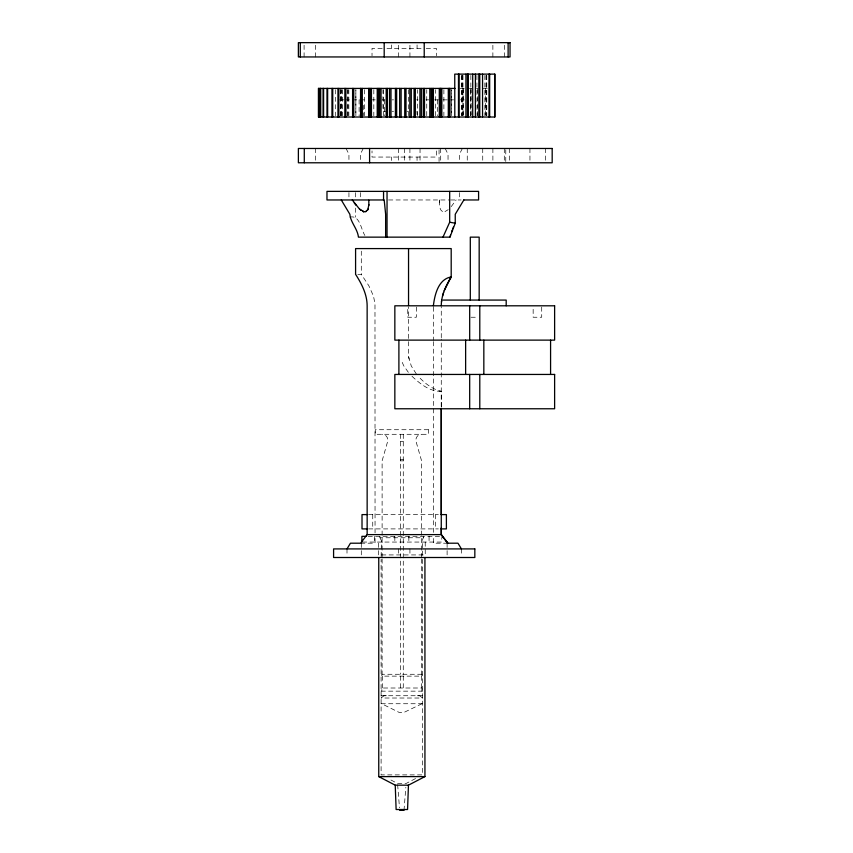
<?xml version="1.0" encoding="UTF-8"?>
<svg xmlns="http://www.w3.org/2000/svg" width="853" height="853" viewBox="0 0 853 853"><rect width="100%" height="100%" fill="white"/><g stroke="black" fill="none" stroke-linecap="round" stroke-linejoin="round"><path stroke-width="0.64" stroke-dasharray="4.26 3.2" d="M340.358 115.72L340.379 89.714M341.104 115.72L341.125 89.714M341.765 115.72L341.786 89.714M347.917 115.72L347.939 89.714M417.639 115.72L417.639 89.714M426.745 115.72L426.756 89.714M435.531 115.72L435.542 89.714M441.268 406.902L441.268 339.057M441.268 337.724L441.268 307.123M470.664 115.72L470.696 88.413M477.563 115.72L477.595 88.413M505.765 161.484L505.786 149.776M442.504 211.608C438.634 209.443 439.594 202.971 439.636 200.21M403.991 810.35L405.836 787.308M363.229 148.475L360.371 154.201L360.371 161.558M462.337 148.475L459.479 154.201L459.479 161.558M423.728 536.334L422.278 540.621L422.576 558.022M451.226 206.607L456.152 199.965M383.989 695.739L381.11 698.021L422.576 698.021L419.697 695.739M448.209 209.667L444.989 211.608M415.539 778.565L406.145 783.459L397.541 783.459L388.147 778.565M422 703.736L403.266 712.745L398.98 712.319L381.686 703.736M417.309 695.739L419.804 695.728M382.176 48.376L372.025 48.376L372.025 55.722M386.963 48.376L421.446 48.376M426.233 48.376L436.384 48.376L436.384 55.722M460.023 88.413L464.256 88.413M469.321 88.413L471.421 88.413M476.39 88.413L477.979 88.413M483.054 88.413L488.097 88.413M339.622 99.854L343.834 99.854M345.06 99.854L350.263 99.854M352.396 99.854L367.291 99.854M372.132 99.854L375.256 99.854M382.336 99.854L384.991 99.854M392.199 99.854L393.542 99.854M416.541 99.854L418.034 99.854M425.988 99.854L428.942 99.854M434.614 99.854L438.655 99.854M443.102 99.854L453.583 99.854M460.343 99.854L464.256 99.854M387.497 111.295L382.933 111.295L382.933 89.682M392.092 111.295L393.564 111.295M407.009 111.295L408.566 111.295M416.914 111.295L417.074 114.728M388.552 199.965L448.881 199.965M450.64 199.965L461.142 199.965M349.858 217.131C359.955 214.721 360.894 229.308 364.871 235.449M357.865 274.335L361.299 274.335L368.837 285.744L373.486 296.076L374.979 303.817L375.053 535.247M471.016 317.241L477.893 317.241M411.999 376.28C420.06 383.743 429.603 391.698 441.268 391.324L441.268 407.244M400.409 441.502L403.277 441.502M400.409 459.383L403.277 459.383M400.409 460.865L403.277 460.865M368.581 514.594L438.335 514.594M368.581 528.903L438.335 528.903M368.112 536.334L441.204 536.334M379.958 536.334L379.958 537.763L423.728 537.763M362.482 542.06L441.79 542.06L441.79 537.475M360.606 543.201L375.053 543.201L375.053 536.569M447.804 543.201L433.367 543.201L433.367 536.558M381.11 691.154L422.576 691.154M381.11 695.728L422.576 695.728M381.11 703.736L422.576 703.736M383.882 695.728L386.388 695.739M439.626 390.941L441.172 391.314C432.076 389.16 424.463 383.008 418.237 376.28M408.352 372.334L403.81 365.916L401.507 360.787M416.296 373.923L411.253 365.916L408.651 356.757L408.544 306.792M379.958 537.763L381.408 540.621L381.11 558.022M445.181 148.475L448.038 154.201L448.038 161.558M346.073 148.475L348.941 154.201L348.941 161.558M408.651 356.757L408.992 359.081M397.647 784.739L399.492 807.791M363.591 105.314L363.602 115.72M348.813 89.714L348.834 115.72M342.543 89.714L342.565 115.72M545.43 148.475L545.43 161.484M541.708 307.069L541.708 317.241L533.157 317.241L533.157 307.069M529.948 148.475L529.948 161.484M509.305 148.475L509.305 161.484M504.315 45.252L504.315 56.948M504.304 148.475L504.304 161.484M492.874 45.252L492.874 56.948M492.885 148.475L492.885 161.484M486.764 75.416L486.807 115.72M486.466 75.416L486.413 115.72M486.05 75.416L486.093 115.72M485.645 88.413L485.645 115.72M484.867 75.416L484.867 115.72M482.734 148.475L482.734 161.484M476.912 75.416L477.04 115.72M471.165 88.413L471.165 115.72M470.856 75.416L470.856 115.72M467.252 148.475L467.252 161.484M463.669 88.413L463.669 115.72M462.976 75.416L462.976 115.72M462.816 88.413L462.816 115.72M462.251 75.416L462.251 115.72M462.038 75.416L462.038 115.72M461.686 75.416L461.686 115.72M461.409 548.916L461.409 555.047M459.479 192.607L459.479 199.965M447.111 543.201L447.111 554.898M443.88 89.714L443.88 115.72M440.692 148.475L440.692 161.484M439.466 199.965L439.466 202.833M439.06 149.776L439.06 161.484M437.504 99.854L437.504 115.699M436.384 150.928L436.384 157.059L372.025 157.059L372.025 150.928M435.67 514.594L435.67 528.903M433.367 307.123L433.367 340.283M433.367 341.605L433.367 535.247M429.07 536.334L429.07 542.06M425.231 542.06L425.231 554.93L378.465 554.93L378.465 542.06M422.576 559.355L422.576 774.887L381.11 774.887L381.11 559.355M421.862 691.154L421.862 688.008L381.824 688.008L381.824 691.154M421.585 557.627L421.585 460.865L416.051 441.502A5.726 5.726 0 0 1 421.585 434.294M421.585 558.96L421.585 674.275M421.585 676.13L421.585 688.008M420.039 148.475L420.039 161.484M417.074 44.942L417.074 48.376M417.053 157.059L417.053 160.492M416.328 307.069L416.328 317.241L407.745 317.241L407.745 307.069M409.93 45.252L409.93 56.948M409.92 148.475L409.92 161.484M409.93 548.916L409.93 555.047M408.854 536.334L408.854 542.06M408.342 89.714L408.342 115.72M404.557 148.475L404.557 161.484M403.277 434.294L403.277 674.275M403.277 676.13L403.277 688.008M400.409 434.294L400.409 674.275M400.409 676.13L400.409 688.008M398.49 45.252L398.49 56.948M398.5 148.475L398.5 161.484M398.49 548.916L398.49 555.047M394.832 536.334L394.832 542.06M391.335 44.942L391.335 48.376M391.356 157.059L391.356 160.492M384.351 99.854L384.351 115.699M383.519 89.714L383.519 115.72M382.389 676.13L382.389 688.008M382.112 557.627L382.112 460.865L387.635 441.502A5.726 5.726 0 0 0 382.112 434.294M382.112 558.96L382.112 674.275M374.616 536.334L374.616 542.06M373.817 89.714L373.817 115.72M372.74 514.594L372.74 528.903M364.54 89.714L364.54 115.72M361.299 251.166L361.299 274.335M361.299 543.201L361.299 554.898M360.371 192.607L360.371 199.965M359.113 99.854L359.113 115.699M355.584 192.671L355.584 197.821M355.584 208.121L355.584 217.131M348.941 192.607L348.941 199.965M347.779 89.714L347.779 115.72M347 548.916L347 555.047M340.539 89.714L340.539 115.72M335.304 89.714L335.304 115.72M315.535 45.252L315.535 56.948M315.525 148.475L315.525 161.484M304.094 45.252L304.094 56.948M428.441 429.72L375.245 429.72L375.245 434.294L428.441 434.294L428.441 429.72M421.862 674.275L381.824 674.275L381.824 676.13L421.862 676.13L421.862 674.275M355.872 115.72L355.861 89.714L355.818 115.72M451.674 115.72L451.674 89.714L451.663 115.72"/><path stroke-width="1.28" d="M368.624 117.021L368.635 88.413M386.185 117.021L386.196 88.413M415.326 117.021L415.326 88.413M441.257 527.964L441.257 534.618L443.24 537.166M441.257 514.668L441.268 408.235M366.481 211.32L365.383 211.789L367.803 209.667L368.901 204.741M368.891 205.232L368.784 200.21M441.268 305.8C441.289 295.373 445.831 285.638 451.194 276.937L451.194 248.586L355.584 248.586L355.584 274.335C361.651 283.772 367.11 294.296 367.142 305.8L367.153 534.618L360.606 543.201L350.434 543.201L347 548.916M433.367 305.8C434.678 294.818 438.325 279.112 451.194 276.937M424.933 557.585L424.933 776.603L408.448 785.176L407.563 809.518L396.123 809.518L395.238 785.176L378.753 776.603L378.753 557.585M441.747 299.904L441.481 301.855M463.851 199.965L455.246 214.263L455.246 223.198L449.968 237.145L358.441 237.145C357.588 228.817 350.476 222.292 349.858 214.263L341.275 199.965M450.48 235.193L450 237.006M442.984 237.145L449.68 222.228L449.68 191.381M442.526 296.076L443.624 292.398M452.197 230.097L451.6 231.728M453.465 227.047L452.815 228.529M444.253 290.638L450.949 277.332L450.405 278.227M367.398 210.392L368.112 209.049M455.044 88.413L318.425 88.413L318.425 117.021L494.9 117.021L494.9 74.115L454.745 74.115L454.809 117.021M463.712 199.965L478.586 199.965L478.586 191.381L326.976 191.381L326.976 199.965L384.191 199.965L385.631 214.263L385.631 237.145M443.272 300.075L506.192 300.075L506.192 305.8M367.238 514.594L362.013 514.594L362.013 528.903L367.238 528.903M441.172 514.594L446.396 514.594L446.396 528.903L441.172 528.903M367.153 534.618L441.268 534.618L447.804 543.201L457.976 543.201L461.409 548.916M366.022 536.334L361.896 536.334L361.896 542.06M378.753 776.603L424.933 776.603M395.238 785.176L408.448 785.176M399.694 810.35L403.991 810.35M455.246 223.198L449.68 222.228M362.696 211.32L364.114 211.789L359.497 209.049L352.257 199.965M362.781 211.352L364.114 211.789M359.497 209.049L361.15 210.392M445.277 539.842L447.804 543.201L441.268 534.618L441.268 408.576M354.208 202.833L356 205.232M369.584 148.475L369.584 162.784M550.58 340.123L550.58 374.446M508.121 42.65L508.121 56.948M494.697 74.115L494.697 117.021M489.665 74.115L489.665 117.021M488.993 74.115L488.993 117.021M483.832 340.123L483.832 374.446M482.553 74.115L482.553 117.021M479.759 74.115L479.759 117.021M479.791 305.8L479.791 340.123M479.791 374.446L479.791 408.768M479.173 300.075L479.173 237.145L470.302 237.145L470.302 300.075M478.842 74.115L478.842 117.021M475.377 74.115L475.377 117.021M472.711 74.115L472.711 117.021M469.683 305.8L469.683 340.123M469.683 374.446L469.683 408.768M468.35 74.115L468.35 117.021M467.465 74.115L467.465 117.021M465.941 74.115L465.941 117.021M465.631 340.123L465.631 374.446M459.053 74.115L459.053 117.021M458.487 74.115L458.487 117.021M449.808 88.413L449.808 117.021M449.531 88.413L449.531 117.021M448.305 88.413L448.305 117.021M441.843 88.413L441.843 117.021M440.734 88.413L440.734 117.021M440.596 88.413L440.596 117.021M439.295 88.413L439.295 117.021M433.388 88.413L433.388 117.021M432.204 88.413L432.204 117.021M431.149 88.413L431.149 117.021M429.795 88.413L429.795 117.021M424.495 88.413L424.495 117.021M424.218 42.65L424.218 56.948M423.269 88.413L423.269 117.021M421.329 88.413L421.329 117.021M419.932 88.413L419.932 117.021M414.078 88.413L414.078 117.021M411.274 88.413L411.274 117.021M409.845 88.413L409.845 117.021M408.544 248.586L408.544 305.47M406.007 88.413L406.007 117.021M404.748 88.413L404.748 117.021M401.113 88.413L401.113 117.021M399.684 88.413L399.684 117.021M398.895 340.123L398.895 374.446M396.656 88.413L396.656 117.021M395.408 88.413L395.408 117.021M390.994 88.413L390.994 117.021M389.576 88.413L389.576 117.021M387.422 88.413L387.422 117.021M387.038 191.381L387.038 237.145M384.191 42.65L384.191 56.948M383.551 191.381L383.551 199.965M381.056 88.413L381.056 117.021M379.681 88.413L379.681 117.021M378.412 88.413L378.412 117.021M377.229 88.413L377.229 117.021M371.45 88.413L371.45 117.021M370.138 88.413L370.138 117.021M369.765 88.413L369.765 117.021M362.301 88.413L362.301 117.021M361.064 88.413L361.064 117.021M360.552 88.413L360.552 117.021M353.739 88.413L353.739 117.021M352.598 88.413L352.598 117.021M345.891 88.413L345.891 117.021M344.857 88.413L344.857 117.021M338.865 88.413L338.865 117.021M337.948 88.413L337.948 117.021M332.745 88.413L332.745 117.021M331.966 88.413L331.966 117.021M327.637 88.413L327.637 117.021M326.998 88.413L326.998 117.021M323.596 88.413L323.596 117.021M323.116 88.413L323.116 117.021M320.696 88.413L320.696 117.021M320.376 88.413L320.376 117.021M318.958 88.413L318.958 117.021M318.809 88.413L318.809 117.021M304.286 148.475L304.286 162.784M300.288 42.65L300.288 56.948M510.041 42.65L298.379 42.65L298.379 56.948L510.041 56.948L510.041 42.65M552.179 148.475L298.379 148.475L298.379 162.784L552.179 162.784L552.179 148.475M554.621 305.8L394.843 305.8L394.843 340.123L554.621 340.123L554.621 305.8M554.621 374.446L394.843 374.446L394.843 408.768L554.621 408.768L554.621 374.446M474.833 548.916L333.587 548.916L333.587 557.499L474.833 557.499L474.833 548.916"/></g></svg>
